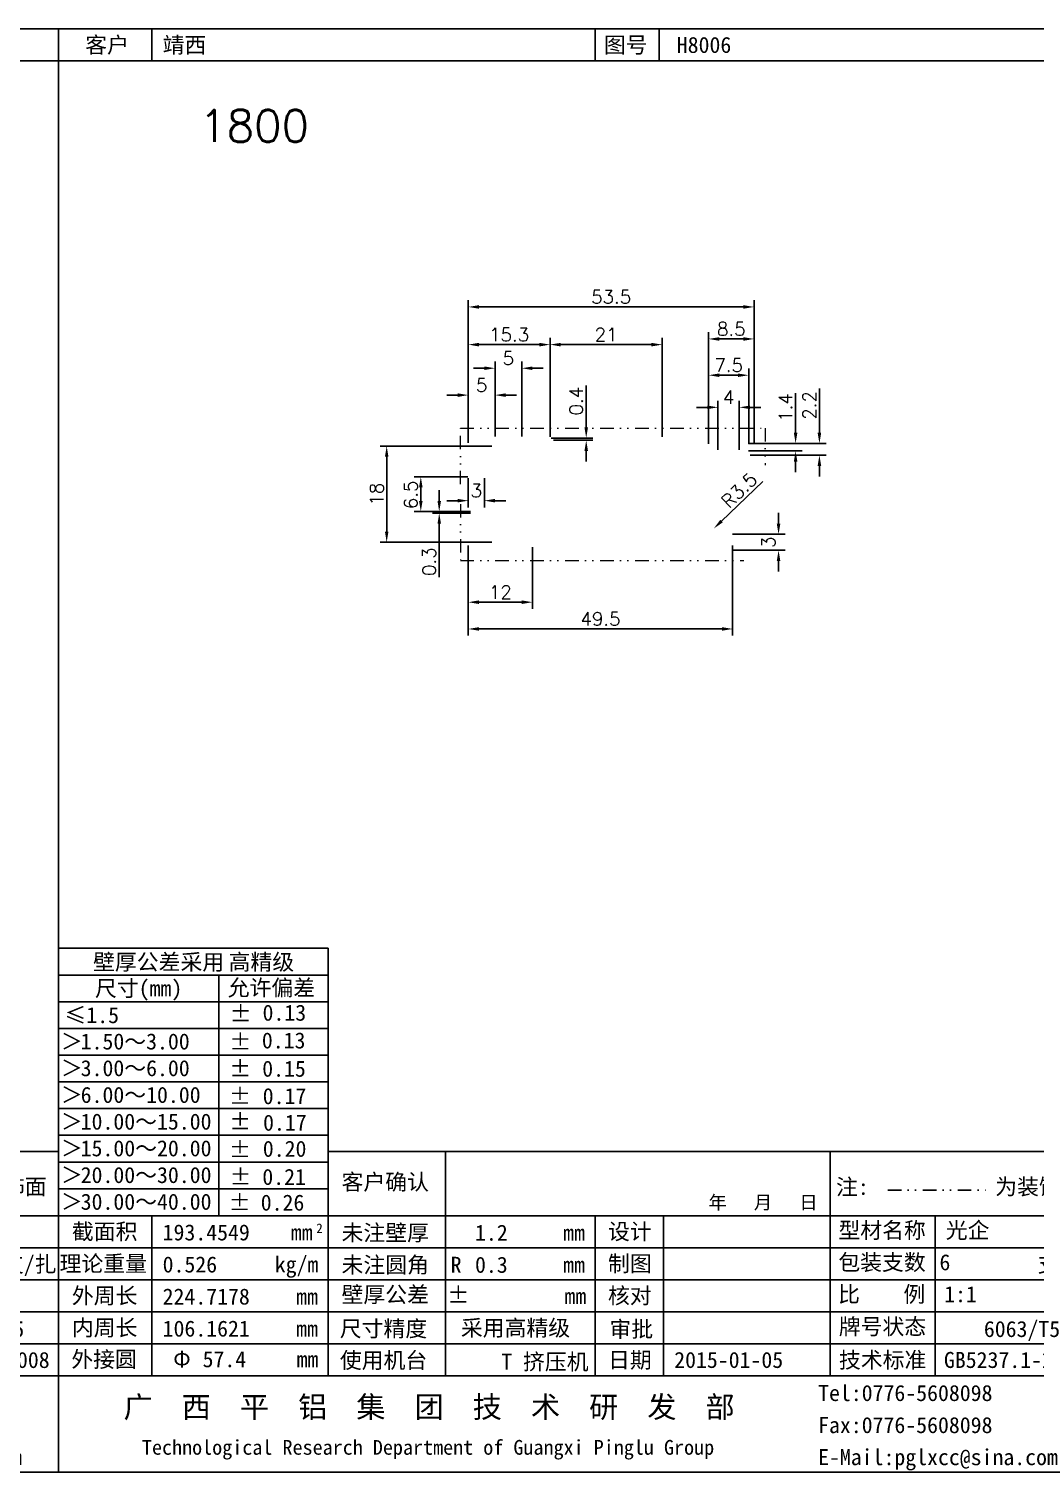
# Model space of a CAD drawing. Header units: millimetres. Extents: x -691 to 1378, y -267 to 296.
# Drawn here: x 208.6 to 397.1, y -266.6 to 3.5 of the extents above; entities that cross this region are included whole.
import ezdxf

# ---------------------------------------------------------------- set-up
doc = ezdxf.new("R2010")
doc.units = ezdxf.units.MM
doc.header["$MEASUREMENT"] = 0
doc.linetypes.add('DIVIDEX2', pattern=[63.5, 25.4, -12.7, 0, -12.7, 0, -12.7])
doc.layers.add('DIM', color=1, linetype='Continuous')
doc.layers.add('图层1', color=4, linetype='DIVIDEX2', lineweight=15)
doc.styles.add('LT2.5', font='SimSun.ttf', dxfattribs={"height": 2.5})
doc.styles.add('LT3', font='SimSun.ttf', dxfattribs={"height": 3})
doc.styles.add('LT4', font='SimSun.ttf', dxfattribs={"height": 4})
doc.styles.get("Standard").update_dxf_attribs({"font": 'txt', "bigfont": 'gbcbig.shx'})
doc.dimstyles.new('ISO-25', dxfattribs={"dimtxt": 2.5, "dimasz": 2, "dimexe": 1.25, "dimexo": 0.625, "dimtad": 1, "dimdsep": 46, "dimtxsty": 'Standard', "dimcen": 0, "dimadec": 0, "dimazin": 0, "dimtfac": 1, "dimtofl": 0, "dimtmove": 0, "dimatfit": 3, "dimfxl": 0, "dimarcsym": 0})

# ---------------------------------------------------------------- blocks, each defined once
blk = doc.blocks.new('1')
for p, q in [((195.97, 278.63), (1.97, 278.63)), ((1.97, 278.63), (1.97, 8.51)), ((19.47, 278.63), (19.47, 272.63)), ((102.47, 278.63), (102.47, 272.63)), ((114.43, 278.63), (114.43, 272.63)), ((195.97, 8.51), (195.97, 278.63)), ((195.97, 272.63), (1.97, 272.63)), ((52.47, 68.51), (195.97, 68.51)), ((74.47, 68.51), (74.47, 26.51)), ((146.47, 68.51), (146.47, 26.51)), ((1.97, 56.51), (195.97, 56.51)), ((19.47, 56.51), (19.47, 26.51)), ((52.47, 56.51), (52.47, 26.51)), ((102.47, 56.51), (102.47, 26.51)), ((115.27, 56.51), (115.27, 26.51)), ((166.13, 56.51), (166.13, 26.51)), ((1.97, 50.51), (195.97, 50.51)), ((1.97, 44.51), (195.97, 44.51)), ((1.97, 38.51), (195.97, 38.51)), ((1.97, 32.51), (195.97, 32.51)), ((1.97, 26.51), (195.97, 26.51)), ((1.97, 8.51), (195.97, 8.51))]:
    blk.add_line(p, q)
at = {"ltscale": 0.1}
for p, q in [((1.96, 106.55), (52.47, 106.55)), ((52.47, 56.55), (52.47, 106.55)), ((1.96, 101.55), (52.47, 101.55)), ((31.98, 101.55), (31.98, 56.55)), ((1.96, 96.55), (52.47, 96.55)), ((1.96, 91.55), (52.47, 91.55)), ((1.96, 86.55), (52.47, 86.55)), ((1.97, 86.55), (52.47, 86.55)), ((1.97, 81.55), (52.47, 81.55)), ((1.97, 76.55), (52.47, 76.55)), ((1.97, 71.55), (52.47, 71.55)), ((1.97, 66.55), (52.47, 66.55)), ((1.97, 61.55), (52.47, 61.55))]:
    blk.add_line(p, q, dxfattribs=at)
at = {"linetype": 'DIVIDEX2', "ltscale": 0.1}
blk.add_line((157.27, 61.3), (175.68, 61.3), dxfattribs=at)
for s, height, style, p in [('客户', 3, 'LT3', (6.97, 274.13)), ('图号', 3, 'LT3', (104.1, 274.13)), ('客户确认', 3, 'LT3', (54.97, 61.32)), ('年   月   日', 2.5, 'LT3', (123.69, 57.75)), ('截面积', 3, 'LT3', (4.47, 52.05)), ('mm', 3, 'LT3', (45.47, 51.88)), ('2', 1.8, 'LT3', (50.23, 53.25)), ('未注壁厚', 3, 'LT3', (54.97, 51.82)), ('mm', 3, 'LT3', (96.47, 51.82)), ('设计', 3, 'LT3', (104.87, 52.05)), ('型材名称', 3, 'LT3', (148.02, 52.29)), ('理论重量', 3, 'LT3', (2.17, 46.05)), ('kg/m', 3, 'LT3', (42.47, 45.88)), ('未注圆角', 3, 'LT3', (54.97, 45.82)), ('R', 3, 'LT3', (75.4, 45.82)), ('制图', 3, 'LT3', (104.87, 46.05)), ('包装支数', 3, 'LT3', (148, 46.29)), ('mm', 3, 'LT3', (96.47, 45.82)), ('外周长', 3, 'LT3', (4.47, 40.05)), ('壁厚公差', 3, 'LT3', (54.97, 40.26)), ('核对', 3, 'LT3', (104.87, 40.05)), ('比    例', 3, 'LT3', (147.95, 40.32)), ('mm', 3, 'LT3', (46.47, 39.88)), ('内周长', 3, 'LT3', (4.47, 34.05)), ('mm', 3, 'LT3', (46.47, 33.88)), ('牌号状态', 3, 'LT3', (148.09, 34.26)), ('外接圆 ', 3, 'LT3', (4.37, 28.14)), ('Φ', 3, 'LT3', (23.45, 28.14)), ('mm', 3, 'LT3', (46.56, 28.14)), ('使用机台', 3, 'LT3', (54.65, 27.95)), ('日期', 3, 'LT3', (104.87, 28.01)), ('技术标准', 3, 'LT3', (148.12, 28.01)), ('GB5237.1-2008', 3, 'LT3', (167.78, 28.01)), ('Tel:0776-5608098', 3, 'LT3', (144.22, 21.82)), ('广  西  平  铝  集  团  技  术  研  发  部', 4, 'LT4', (14.15, 18.71)), ('Fax:0776-5608098', 3, 'LT3', (144.22, 15.82)), ('Technological Research Department of Guangxi Pinglu Group', 2.7638, 'LT2.5', (17.59, 11.77)), ('E-Mail:pglxcc@sina.com', 3, 'LT3', (144.22, 9.82))]:
    blk.add_text(s, height=height, dxfattribs=dict(style=style)).set_placement(p)
at = {"ltscale": 0.1, "style": 'LT3'}
for s, p in [('壁厚公差采用', (8.44, 102.49)), ('高精级', (33.83, 102.49)), ('尺寸(mm)', (8.8, 97.57)), ('允许偏差', (33.65, 97.67)), ('≤1.5', (3.1, 92.55)), ('±', (34.03, 92.82)), ('0.13', (40.18, 93)), ('1.50～3.00', (6.12, 87.62)), ('±', (33.98, 87.55)), ('0.13', (40.05, 87.81)), ('3.00～6.00', (6.12, 82.62)), ('±', (33.96, 82.53)), ('0.15', (40.12, 82.52)), ('6.00～10.00', (6.12, 77.62)), ('±', (33.91, 77.4)), ('0.17', (40.21, 77.39)), ('±', (33.94, 72.61)), ('10.00～15.00', (6.12, 72.62)), ('0.17', (40.28, 72.42)), ('15.00～20.00', (6.12, 67.62)), ('±', (33.92, 67.39)), ('0.20', (40.23, 67.53)), ('20.00～30.00', (6.12, 62.62)), ('±', (34, 62.3)), ('0.21', (40.14, 62.27)), ('注:', (147.57, 60.4)), ('为装饰面', (177.39, 60.44)), ('30.00～40.00', (6.12, 57.62)), ('±', (33.86, 57.47)), ('0.26', (39.84, 57.46)), ('支/扎', (185.36, 45.95)), ('±', (74.8, 40.17)), ('mm', (96.71, 39.96)), ('尺寸精度', (54.64, 33.87)), ('采用高精级', (77.32, 34.01)), ('审批', (105.14, 33.78)), ('6063/T5', (175.26, 33.8)), ('T 挤压机', (84.88, 27.67))]:
    blk.add_text(s, height=3, dxfattribs=at).set_placement(p)
for p in [(2.94, 91.22), (2.94, 86.22), (2.94, 81.22), (2.94, 76.22), (2.94, 71.22), (2.94, 66.22), (2.94, 61.22)]:
    blk.add_text('∧', height=3, rotation=270, dxfattribs=at).set_placement(p)
at = {"style": 'LT3', "flags": 12}
for tag, p in [('客户', (21.47, 274.13)), ('图号', (117.75, 274.13)), ('截面积', (21.47, 51.88)), ('未注壁厚', (79.97, 51.82)), ('设计', (117.27, 52.05)), ('型材名称', (168.13, 52.29)), ('理论重量', (21.47, 45.88)), ('未注圆角', (79.97, 45.82)), ('制图', (117.27, 46.05)), ('包装支数', (166.95, 46.29)), ('外周长', (21.47, 39.88)), ('壁厚公差', (79.97, 40.05)), ('核对', (117.27, 40.05)), ('比例', (167.83, 40.32)), ('内周长', (21.47, 33.88)), ('审批', (117.27, 33.86)), ('外接圆D', (28.95, 28.14)), ('使用机台', (74.87, 27.74)), ('日期', (117.27, 28.01))]:
    blk.add_attdef(tag, p, '', height=3, dxfattribs=at)
blk = doc.blocks.new('*D94')
at = {"layer": 'Defpoints', "color": 0, "transparency": 16777216}
for p in [(295.92, -74.57), (275.63, -92.57), (295.92, -92.57)]:
    blk.add_point(p, dxfattribs=at)
at = {"layer": 'DIM', "color": 0, "lineweight": -2, "transparency": 16777216}
for p, q in [((295.3, -74.57), (274.38, -74.57)), ((275.63, -76.57), (275.63, -90.57)), ((295.3, -92.57), (274.38, -92.57))]:
    blk.add_line(p, q, dxfattribs=at)
at = {"layer": 'DIM', "color": 0, "transparency": 16777216}
for points in [[(275.3, -76.57), (275.97, -76.57), (275.63, -74.57)], [(275.3, -90.57), (275.97, -90.57), (275.63, -92.57)]]:
    blk.add_solid(points, dxfattribs=at)
at = {"layer": 'DIM', "color": 0, "transparency": 16777216, "insert": (273.76, -83.57), "char_height": 2.5, "attachment_point": 5, "rotation": 90}
blk.add_mtext('18', dxfattribs=at)
blk = doc.blocks.new('*D95')
at = {"layer": 'Defpoints', "color": 0, "transparency": 16777216}
for p in [(282.02, -80.32), (291.42, -80.32), (291.42, -86.82)]:
    blk.add_point(p, dxfattribs=at)
at = {"layer": 'DIM', "color": 0, "lineweight": -2, "transparency": 16777216}
for p, q in [((290.8, -80.32), (280.77, -80.32)), ((282.02, -84.82), (282.02, -82.32)), ((290.8, -86.82), (280.77, -86.82))]:
    blk.add_line(p, q, dxfattribs=at)
at = {"layer": 'DIM', "color": 0, "transparency": 16777216}
for points in [[(281.69, -82.32), (282.36, -82.32), (282.02, -80.32)], [(281.69, -84.82), (282.36, -84.82), (282.02, -86.82)]]:
    blk.add_solid(points, dxfattribs=at)
at = {"layer": 'DIM', "color": 0, "transparency": 16777216, "insert": (280.15, -83.7), "char_height": 2.5, "attachment_point": 5, "rotation": 90}
blk.add_mtext('6.5', dxfattribs=at)
blk = doc.blocks.new('*D96')
at = {"layer": 'Defpoints', "color": 0, "transparency": 16777216}
for p in [(344.42, -48.53), (290.92, -74.57), (344.42, -74.57)]:
    blk.add_point(p, dxfattribs=at)
at = {"layer": 'DIM', "color": 0, "lineweight": -2, "transparency": 16777216}
for p, q in [((290.92, -73.95), (290.92, -47.28)), ((292.92, -48.53), (342.42, -48.53)), ((344.42, -73.95), (344.42, -47.28))]:
    blk.add_line(p, q, dxfattribs=at)
at = {"layer": 'DIM', "color": 0, "transparency": 16777216}
for points in [[(292.92, -48.19), (292.92, -48.86), (290.92, -48.53)], [(342.42, -48.19), (342.42, -48.86), (344.42, -48.53)]]:
    blk.add_solid(points, dxfattribs=at)
at = {"layer": 'DIM', "color": 0, "transparency": 16777216, "insert": (317.67, -46.65), "char_height": 2.5, "attachment_point": 5}
blk.add_mtext('53.5', dxfattribs=at)
blk = doc.blocks.new('*D97')
at = {"layer": 'Defpoints', "color": 0, "transparency": 16777216}
for p in [(343.42, -61.31), (335.92, -74.77), (343.42, -74.77)]:
    blk.add_point(p, dxfattribs=at)
at = {"layer": 'DIM', "color": 0, "lineweight": -2, "transparency": 16777216}
for p, q in [((335.92, -74.15), (335.92, -60.06)), ((337.92, -61.31), (341.42, -61.31)), ((343.42, -74.15), (343.42, -60.06))]:
    blk.add_line(p, q, dxfattribs=at)
at = {"layer": 'DIM', "color": 0, "transparency": 16777216}
for points in [[(337.92, -60.98), (337.92, -61.64), (335.92, -61.31)], [(341.42, -60.98), (341.42, -61.64), (343.42, -61.31)]]:
    blk.add_solid(points, dxfattribs=at)
at = {"layer": 'DIM', "color": 0, "transparency": 16777216, "insert": (339.67, -59.44), "char_height": 2.5, "attachment_point": 5}
blk.add_mtext('7.5', dxfattribs=at)
blk = doc.blocks.new('*D98')
at = {"layer": 'Defpoints', "color": 0, "transparency": 16777216}
for p in [(341.67, -67.32), (337.67, -75.87), (341.67, -75.87)]:
    blk.add_point(p, dxfattribs=at)
at = {"layer": 'DIM', "color": 0, "lineweight": -2, "transparency": 16777216}
for p, q in [((335.67, -67.32), (333.67, -67.32)), ((337.67, -75.25), (337.67, -66.07)), ((341.67, -75.25), (341.67, -66.07)), ((343.67, -67.32), (345.67, -67.32))]:
    blk.add_line(p, q, dxfattribs=at)
at = {"layer": 'DIM', "color": 0, "transparency": 16777216}
for points in [[(335.67, -66.98), (335.67, -67.65), (337.67, -67.32)], [(343.67, -66.98), (343.67, -67.65), (341.67, -67.32)]]:
    blk.add_solid(points, dxfattribs=at)
at = {"layer": 'DIM', "color": 0, "transparency": 16777216, "insert": (339.67, -65.44), "char_height": 2.5, "attachment_point": 5}
blk.add_mtext('4', dxfattribs=at)
blk = doc.blocks.new('*D99')
at = {"layer": 'Defpoints', "color": 0, "transparency": 16777216}
for p in [(342.75, -74.07), (342.75, -75.47), (352.21, -74.07)]:
    blk.add_point(p, dxfattribs=at)
at = {"layer": 'DIM', "color": 0, "lineweight": -2, "transparency": 16777216}
for p, q in [((352.21, -72.07), (352.21, -64.65)), ((343.37, -74.07), (353.46, -74.07)), ((343.37, -75.47), (353.46, -75.47)), ((352.21, -77.47), (352.21, -79.47))]:
    blk.add_line(p, q, dxfattribs=at)
at = {"layer": 'DIM', "color": 0, "transparency": 16777216}
for points in [[(351.88, -72.07), (352.54, -72.07), (352.21, -74.07)], [(351.88, -77.47), (352.54, -77.47), (352.21, -75.47)]]:
    blk.add_solid(points, dxfattribs=at)
at = {"layer": 'DIM', "color": 0, "transparency": 16777216, "insert": (350.33, -67.36), "char_height": 2.5, "attachment_point": 5, "rotation": 90}
blk.add_mtext('1.4', dxfattribs=at)
blk = doc.blocks.new('*D100')
at = {"layer": 'Defpoints', "color": 0, "transparency": 16777216}
for p in [(343.1, -74.07), (356.67, -74.07), (343.1, -76.27)]:
    blk.add_point(p, dxfattribs=at)
at = {"layer": 'DIM', "color": 0, "lineweight": -2, "transparency": 16777216}
for p, q in [((356.67, -72.07), (356.67, -63.82)), ((343.72, -74.07), (357.92, -74.07)), ((343.72, -76.27), (357.92, -76.27)), ((356.67, -78.27), (356.67, -80.27))]:
    blk.add_line(p, q, dxfattribs=at)
at = {"layer": 'DIM', "color": 0, "transparency": 16777216}
for points in [[(356.33, -72.07), (357, -72.07), (356.67, -74.07)], [(356.33, -78.27), (357, -78.27), (356.67, -76.27)]]:
    blk.add_solid(points, dxfattribs=at)
at = {"layer": 'DIM', "color": 0, "transparency": 16777216, "insert": (354.79, -66.95), "char_height": 2.5, "attachment_point": 5, "rotation": 90}
blk.add_mtext('2.2', dxfattribs=at)
blk = doc.blocks.new('*D101')
at = {"layer": 'Defpoints', "color": 0, "transparency": 16777216}
for p in [(339.77, -91.07), (339.77, -94.07), (349.02, -94.07)]:
    blk.add_point(p, dxfattribs=at)
at = {"layer": 'DIM', "color": 0, "lineweight": -2, "transparency": 16777216}
for p, q in [((349.02, -89.07), (349.02, -87.07)), ((340.4, -91.07), (350.27, -91.07)), ((340.4, -94.07), (350.27, -94.07)), ((349.02, -96.07), (349.02, -98.07))]:
    blk.add_line(p, q, dxfattribs=at)
at = {"layer": 'DIM', "color": 0, "transparency": 16777216}
for points in [[(348.68, -89.07), (349.35, -89.07), (349.02, -91.07)], [(348.68, -96.07), (349.35, -96.07), (349.02, -94.07)]]:
    blk.add_solid(points, dxfattribs=at)
at = {"layer": 'DIM', "color": 0, "transparency": 16777216, "insert": (347.14, -92.57), "char_height": 2.5, "attachment_point": 5, "rotation": 90}
blk.add_mtext('3', dxfattribs=at)
blk = doc.blocks.new('*D102')
at = {"layer": 'Defpoints', "color": 0, "transparency": 16777216}
for p in [(290.92, -92.57), (340.42, -92.57), (290.92, -108.8)]:
    blk.add_point(p, dxfattribs=at)
at = {"layer": 'DIM', "color": 0, "lineweight": -2, "transparency": 16777216}
for p, q in [((290.92, -93.2), (290.92, -110.05)), ((340.42, -93.2), (340.42, -110.05)), ((338.42, -108.8), (292.92, -108.8))]:
    blk.add_line(p, q, dxfattribs=at)
at = {"layer": 'DIM', "color": 0, "transparency": 16777216}
for points in [[(292.92, -108.46), (292.92, -109.13), (290.92, -108.8)], [(338.42, -108.46), (338.42, -109.13), (340.42, -108.8)]]:
    blk.add_solid(points, dxfattribs=at)
at = {"layer": 'DIM', "color": 0, "transparency": 16777216, "insert": (315.67, -106.92), "char_height": 2.5, "attachment_point": 5}
blk.add_mtext('49.5', dxfattribs=at)
blk = doc.blocks.new('*D103')
at = {"layer": 'Defpoints', "color": 0, "transparency": 16777216}
for p in [(290.92, -93.2), (302.92, -92.87), (290.92, -103.79)]:
    blk.add_point(p, dxfattribs=at)
at = {"layer": 'DIM', "color": 0, "lineweight": -2, "transparency": 16777216}
for p, q in [((290.92, -93.82), (290.92, -105.04)), ((302.92, -93.5), (302.92, -105.04)), ((300.92, -103.79), (292.92, -103.79))]:
    blk.add_line(p, q, dxfattribs=at)
at = {"layer": 'DIM', "color": 0, "transparency": 16777216}
for points in [[(292.92, -103.45), (292.92, -104.12), (290.92, -103.79)], [(300.92, -103.45), (300.92, -104.12), (302.92, -103.79)]]:
    blk.add_solid(points, dxfattribs=at)
at = {"layer": 'DIM', "color": 0, "transparency": 16777216, "insert": (296.92, -101.91), "char_height": 2.5, "attachment_point": 5}
blk.add_mtext('12', dxfattribs=at)
blk = doc.blocks.new('*D104')
at = {"layer": 'Defpoints', "color": 0, "transparency": 16777216}
for p in [(295.92, -65.03), (290.92, -73.07), (295.92, -73.37)]:
    blk.add_point(p, dxfattribs=at)
at = {"layer": 'DIM', "color": 0, "lineweight": -2, "transparency": 16777216}
for p, q in [((290.92, -72.45), (290.92, -63.78)), ((295.92, -72.75), (295.92, -63.78)), ((288.92, -65.03), (286.92, -65.03)), ((297.92, -65.03), (299.92, -65.03))]:
    blk.add_line(p, q, dxfattribs=at)
at = {"layer": 'DIM', "color": 0, "transparency": 16777216}
for points in [[(288.92, -64.7), (288.92, -65.37), (290.92, -65.03)], [(297.92, -64.7), (297.92, -65.37), (295.92, -65.03)]]:
    blk.add_solid(points, dxfattribs=at)
at = {"layer": 'DIM', "color": 0, "transparency": 16777216, "insert": (293.42, -63.16), "char_height": 2.5, "attachment_point": 5}
blk.add_mtext('5', dxfattribs=at)
blk = doc.blocks.new('*D105')
at = {"layer": 'Defpoints', "color": 0, "transparency": 16777216}
for p in [(300.92, -60), (295.92, -73.37), (300.92, -73.37)]:
    blk.add_point(p, dxfattribs=at)
at = {"layer": 'DIM', "color": 0, "lineweight": -2, "transparency": 16777216}
for p, q in [((295.92, -72.75), (295.92, -58.75)), ((300.92, -72.75), (300.92, -58.75)), ((293.92, -60), (291.92, -60)), ((302.92, -60), (304.92, -60))]:
    blk.add_line(p, q, dxfattribs=at)
at = {"layer": 'DIM', "color": 0, "transparency": 16777216}
for points in [[(293.92, -59.67), (293.92, -60.33), (295.92, -60)], [(302.92, -59.67), (302.92, -60.33), (300.92, -60)]]:
    blk.add_solid(points, dxfattribs=at)
at = {"layer": 'DIM', "color": 0, "transparency": 16777216, "insert": (298.42, -58.13), "char_height": 2.5, "attachment_point": 5}
blk.add_mtext('5', dxfattribs=at)
blk = doc.blocks.new('*D106')
at = {"layer": 'Defpoints', "color": 0, "transparency": 16777216}
for p in [(290.92, -55.58), (290.92, -73.47), (306.22, -73.47)]:
    blk.add_point(p, dxfattribs=at)
at = {"layer": 'DIM', "color": 0, "lineweight": -2, "transparency": 16777216}
for p, q in [((290.92, -72.85), (290.92, -54.33)), ((304.22, -55.58), (292.92, -55.58)), ((306.22, -72.85), (306.22, -54.33))]:
    blk.add_line(p, q, dxfattribs=at)
at = {"layer": 'DIM', "color": 0, "transparency": 16777216}
for points in [[(292.92, -55.25), (292.92, -55.92), (290.92, -55.58)], [(304.22, -55.25), (304.22, -55.92), (306.22, -55.58)]]:
    blk.add_solid(points, dxfattribs=at)
at = {"layer": 'DIM', "color": 0, "transparency": 16777216, "insert": (298.57, -53.71), "char_height": 2.5, "attachment_point": 5}
blk.add_mtext('15.3', dxfattribs=at)
blk = doc.blocks.new('*D107')
at = {"layer": 'Defpoints', "color": 0, "transparency": 16777216}
for p in [(305.82, -73.07), (306.22, -73.47), (313, -73.07)]:
    blk.add_point(p, dxfattribs=at)
at = {"layer": 'DIM', "color": 0, "lineweight": -2, "transparency": 16777216}
for p, q in [((313, -71.07), (313, -63.24)), ((306.45, -73.07), (314.25, -73.07)), ((306.85, -73.47), (314.25, -73.47)), ((313, -75.47), (313, -77.47))]:
    blk.add_line(p, q, dxfattribs=at)
at = {"layer": 'DIM', "color": 0, "transparency": 16777216}
for points in [[(312.67, -71.07), (313.33, -71.07), (313, -73.07)], [(312.67, -75.47), (313.33, -75.47), (313, -73.47)]]:
    blk.add_solid(points, dxfattribs=at)
at = {"layer": 'DIM', "color": 0, "transparency": 16777216, "insert": (311.13, -66.15), "char_height": 2.5, "attachment_point": 5, "rotation": 90}
blk.add_mtext('0.4', dxfattribs=at)
blk = doc.blocks.new('*D108')
at = {"layer": 'Defpoints', "color": 0, "transparency": 16777216}
for p in [(327.22, -55.58), (306.22, -73.47), (327.22, -73.47)]:
    blk.add_point(p, dxfattribs=at)
at = {"layer": 'DIM', "color": 0, "lineweight": -2, "transparency": 16777216}
for p, q in [((306.22, -72.85), (306.22, -54.33)), ((308.22, -55.58), (325.22, -55.58)), ((327.22, -72.85), (327.22, -54.33))]:
    blk.add_line(p, q, dxfattribs=at)
at = {"layer": 'DIM', "color": 0, "transparency": 16777216}
for points in [[(308.22, -55.25), (308.22, -55.92), (306.22, -55.58)], [(325.22, -55.25), (325.22, -55.92), (327.22, -55.58)]]:
    blk.add_solid(points, dxfattribs=at)
at = {"layer": 'DIM', "color": 0, "transparency": 16777216, "insert": (316.72, -53.71), "char_height": 2.5, "attachment_point": 5}
blk.add_mtext('21', dxfattribs=at)
blk = doc.blocks.new('*D109')
at = {"layer": 'Defpoints', "color": 0, "transparency": 16777216}
for p in [(339.42, -87.57), (336.9, -89.99)]:
    blk.add_point(p, dxfattribs=at)
at = {"layer": 'DIM', "color": 0, "lineweight": -2, "transparency": 16777216}
blk.add_line((346.1, -81.17), (338.34, -88.61), dxfattribs=at)
at = {"layer": 'DIM', "color": 0, "transparency": 16777216}
blk.add_solid([(338.11, -88.37), (338.57, -88.85), (336.9, -89.99)], dxfattribs=at)
at = {"layer": 'DIM', "color": 0, "transparency": 16777216, "insert": (341.65, -82.84), "char_height": 2.5, "attachment_point": 5, "rotation": 43.7691}
blk.add_mtext('R3.5', dxfattribs=at)
blk = doc.blocks.new('*D110')
at = {"layer": 'Defpoints', "color": 0, "transparency": 16777216}
for p in [(335.92, -54.52), (335.92, -74.77), (344.42, -74.67)]:
    blk.add_point(p, dxfattribs=at)
at = {"layer": 'DIM', "color": 0, "lineweight": -2, "transparency": 16777216}
for p, q in [((335.92, -74.15), (335.92, -53.27)), ((344.42, -74.05), (344.42, -53.27)), ((342.42, -54.52), (337.92, -54.52))]:
    blk.add_line(p, q, dxfattribs=at)
at = {"layer": 'DIM', "color": 0, "transparency": 16777216}
for points in [[(337.92, -54.19), (337.92, -54.86), (335.92, -54.52)], [(342.42, -54.19), (342.42, -54.86), (344.42, -54.52)]]:
    blk.add_solid(points, dxfattribs=at)
at = {"layer": 'DIM', "color": 0, "transparency": 16777216, "insert": (340.17, -52.65), "char_height": 2.5, "attachment_point": 5}
blk.add_mtext('8.5', dxfattribs=at)
blk = doc.blocks.new('*D116')
at = {"layer": 'Defpoints', "color": 0, "transparency": 16777216}
for p in [(290.92, -79.97), (293.92, -79.97), (290.92, -84.79)]:
    blk.add_point(p, dxfattribs=at)
at = {"layer": 'DIM', "color": 0, "lineweight": -2, "transparency": 16777216}
for p, q in [((290.92, -80.6), (290.92, -86.04)), ((293.92, -80.6), (293.92, -86.04)), ((288.92, -84.79), (286.92, -84.79)), ((295.92, -84.79), (297.92, -84.79))]:
    blk.add_line(p, q, dxfattribs=at)
at = {"layer": 'DIM', "color": 0, "transparency": 16777216}
for points in [[(288.92, -84.45), (288.92, -85.12), (290.92, -84.79)], [(295.92, -84.45), (295.92, -85.12), (293.92, -84.79)]]:
    blk.add_solid(points, dxfattribs=at)
at = {"layer": 'DIM', "color": 0, "transparency": 16777216, "insert": (292.42, -82.91), "char_height": 2.5, "attachment_point": 5}
blk.add_mtext('3', dxfattribs=at)
blk = doc.blocks.new('*D119')
at = {"layer": 'Defpoints', "color": 0, "transparency": 16777216}
for p in [(285.47, -87.12), (291.92, -86.82), (291.92, -87.12)]:
    blk.add_point(p, dxfattribs=at)
at = {"layer": 'DIM', "color": 0, "lineweight": -2, "transparency": 16777216}
for p, q in [((285.47, -84.82), (285.47, -82.82)), ((291.3, -86.82), (284.22, -86.82)), ((291.3, -87.12), (284.22, -87.12)), ((285.47, -89.12), (285.47, -99.13))]:
    blk.add_line(p, q, dxfattribs=at)
at = {"layer": 'DIM', "color": 0, "transparency": 16777216}
for points in [[(285.14, -84.82), (285.81, -84.82), (285.47, -86.82)], [(285.14, -89.12), (285.81, -89.12), (285.47, -87.12)]]:
    blk.add_solid(points, dxfattribs=at)
at = {"layer": 'DIM', "color": 0, "transparency": 16777216, "insert": (283.6, -96.21), "char_height": 2.5, "attachment_point": 5, "rotation": 90}
blk.add_mtext('0.3', dxfattribs=at)

msp = doc.modelspace()

# ---------------------------------------------------------------- linework, layer by layer
at = {"layer": '图层1', "ltscale": 0.1}
for p, q in [((289.428, -81.719), (289.428, -71.188)), ((289.428, -71.188), (346.48, -71.188)), ((346.48, -71.188), (346.48, -78.131)), ((289.428, -85.423), (289.428, -95.953)), ((289.428, -95.953), (342.495, -95.953))]:
    msp.add_line(p, q, dxfattribs=at)

# ---------------------------------------------------------------- block references
ref = msp.add_blockref('1', (18.207, -275.117))
ref.add_attrib('客户', '靖西', (39.676, -0.983), dxfattribs={"height": 3, "style": 'LT3'})
ref.add_attrib('图号', 'H8004', (135.96, -0.983), dxfattribs={"height": 3, "style": 'LT3'})
ref.add_attrib('截面积', '168.0164', (39.676, -223.236), dxfattribs={"height": 3, "style": 'LT3'})
ref.add_attrib('理论重量', '0.457', (39.676, -229.236), dxfattribs={"height": 3, "style": 'LT3'})
ref.add_attrib('外周长', '288.0164', (39.676, -235.236), dxfattribs={"height": 3, "style": 'LT3'})
ref.add_attrib('未注壁厚', '1.2', (98.176, -223.293), dxfattribs={"height": 3, "style": 'LT3'})
ref.add_attrib('未注圆角', '0.3', (98.176, -229.293), dxfattribs={"height": 3, "style": 'LT3'})
ref.add_attrib('外接圆D', '51.91', (47.16, -246.973), dxfattribs={"height": 3, "style": 'LT3'})
ref.add_attrib('日期', '2015-01-05', (135.476, -247.104), dxfattribs={"height": 3, "style": 'LT3'})
ref.add_attrib('比例', '1:1', (186.034, -234.797), dxfattribs={"height": 3, "style": 'LT3'})
ref.add_attrib('型材名称', '上下方', (186.336, -222.826), dxfattribs={"height": 3, "style": 'LT3'})
ref.add_attrib('包装支数', '6', (185.152, -228.826), dxfattribs={"height": 3, "style": 'LT3'})
ref = msp.add_blockref('1', (212.206, -275.117))
ref.add_attrib('客户', '靖西', (233.675, -0.983), dxfattribs={"height": 3, "style": 'LT3'})
ref.add_attrib('图号', 'H8006', (329.959, -0.983), dxfattribs={"height": 3, "style": 'LT3'})
ref.add_attrib('截面积', '193.4549', (233.675, -223.236), dxfattribs={"height": 3, "style": 'LT3'})
ref.add_attrib('理论重量', '0.526', (233.675, -229.236), dxfattribs={"height": 3, "style": 'LT3'})
ref.add_attrib('外周长', '224.7178', (233.675, -235.236), dxfattribs={"height": 3, "style": 'LT3'})
ref.add_attrib('内周长', '106.1621', (233.675, -241.236), dxfattribs={"height": 3, "style": 'LT3'})
ref.add_attrib('未注壁厚', '1.2', (292.175, -223.293), dxfattribs={"height": 3, "style": 'LT3'})
ref.add_attrib('未注圆角', '0.3', (292.175, -229.293), dxfattribs={"height": 3, "style": 'LT3'})
ref.add_attrib('外接圆D', '57.4', (241.16, -246.973), dxfattribs={"height": 3, "style": 'LT3'})
ref.add_attrib('日期', '2015-01-05', (329.475, -247.104), dxfattribs={"height": 3, "style": 'LT3'})
ref.add_attrib('比例', '1:1', (380.033, -234.797), dxfattribs={"height": 3, "style": 'LT3'})
ref.add_attrib('型材名称', '光企', (380.335, -222.826), dxfattribs={"height": 3, "style": 'LT3'})
ref.add_attrib('包装支数', '6', (379.151, -228.826), dxfattribs={"height": 3, "style": 'LT3'})

# ---------------------------------------------------------------- texts
at = {"layer": 'DIM', "insert": (240.528, -11.654), "char_height": 6, "width": 959.26044, "attachment_point": 1}
msp.add_mtext('1800', dxfattribs=at)

# ---------------------------------------------------------------- dimensions: what is measured, and where the dimension line sits
at = {"layer": 'DIM'}
for base, p1, p2, picture, middle in [((344.425, -48.525), (290.925, -74.571), (344.425, -74.571), '*D96', (317.675, -46.65)), ((335.925, -54.522), (344.425, -74.671), (335.925, -74.771), '*D110', (340.175, -52.647)), ((290.925, -55.583), (306.225, -73.471), (290.925, -73.471), '*D106', (298.575, -53.708)), ((327.225, -55.583), (306.225, -73.471), (327.225, -73.471), '*D108', (316.725, -53.708)), ((300.925, -60.002), (295.925, -73.371), (300.925, -73.371), '*D105', (298.425, -58.127)), ((343.425, -61.31), (335.925, -74.771), (343.425, -74.771), '*D97', (339.675, -59.435)), ((295.925, -65.033), (290.925, -73.071), (295.925, -73.371), '*D104', (293.425, -63.158)), ((341.675, -67.316), (337.675, -75.871), (341.675, -75.871), '*D98', (339.675, -65.441)), ((290.925, -84.787), (293.925, -79.971), (290.925, -79.971), '*D116', (292.425, -82.912)), ((290.925, -108.795), (340.425, -92.571), (290.925, -92.571), '*D102', (315.675, -106.92)), ((290.925, -103.788), (302.925, -92.871), (290.925, -93.196), '*D103', (296.925, -101.913))]:
    dim = msp.add_linear_dim(base=base, p1=p1, p2=p2, dimstyle='ISO-25', override={"dimfxl": 1.25}, dxfattribs=at)
    dim.commit()
    dim.dimension.update_dxf_attribs({"geometry": picture, "text_midpoint": middle})
for base, p1, p2, picture, middle in [((313.001, -73.071), (306.225, -73.471), (305.825, -73.071), '*D107', (311.126, -66.154)), ((352.209, -74.071), (342.75, -75.471), (342.75, -74.071), '*D99', (350.334, -67.362)), ((356.667, -74.071), (343.1, -76.271), (343.1, -74.071), '*D100', (354.792, -66.946)), ((275.632, -92.571), (295.925, -74.571), (295.925, -92.571), '*D94', (273.757, -83.571)), ((349.018, -94.071), (339.775, -91.071), (339.775, -94.071), '*D101', (347.143, -92.571))]:
    dim = msp.add_linear_dim(base=base, p1=p1, p2=p2, angle=90, dimstyle='ISO-25', override={"dimfxl": 1.25}, dxfattribs=at)
    dim.commit()
    dim.dimension.update_dxf_attribs({"geometry": picture, "text_midpoint": middle})
for base, p1, p2, picture, middle in [((282.023, -80.321), (291.425, -86.821), (291.425, -80.321), '*D95', (282.023, -83.696)), ((285.473, -87.121), (291.925, -86.821), (291.925, -87.121), '*D119', (285.473, -96.209))]:
    dim = msp.add_linear_dim(base=base, p1=p1, p2=p2, angle=90, dimstyle='ISO-25', override={"dimfxl": 1.25}, dxfattribs=at)
    dim.commit()
    dim.dimension.update_dxf_attribs({"geometry": picture, "text_midpoint": middle, "dimtype": 160})
dim = msp.add_radius_dim(center=(339.425, -87.571), mpoint=(336.897, -89.992), dimstyle='ISO-25', override={"dimfxl": 1.25}, dxfattribs=at)
dim.commit()
dim.dimension.update_dxf_attribs({"geometry": '*D109', "text_midpoint": (342.945, -84.198), "dimtype": 164})

doc.saveas('drawing.dxf')
